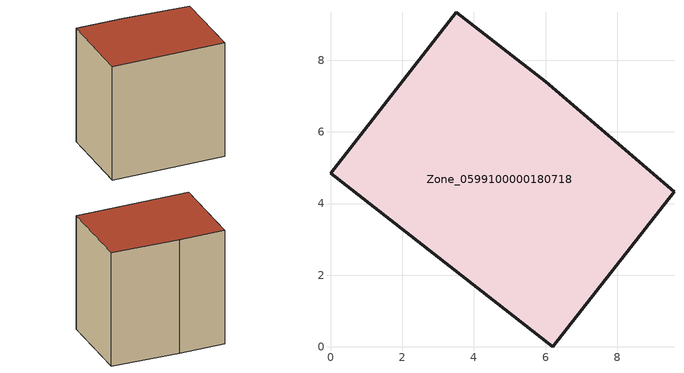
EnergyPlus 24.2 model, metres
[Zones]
Zone_0599100000180718
 floor ground (C_G): 9.59,4.33 6.21,0 0,4.84 3.52,9.34 6,7.39 z3.16
 wall outside (C_F): 6,7.39 3.52,9.34 0,4.84 6.21,0 9.59,4.33 6,7.39 z3.16:11.39
 roof outside (C_R): 6.21,0 9.59,4.33 6,7.39 3.52,9.34 0,4.84 z11.39
[BUILDING]
Pand.0599100000180718: North Axis=0; Terrain=City; Loads Convergence Tolerance Value=0.04; Temperature Convergence Tolerance Value=0.4; Solar Distribution=FullExterior; Maximum Number of Warmup Days=25; Minimum Number of Warmup Days=1
[Site:Location]
Rotterdam.The.Hague.AP_ZH_NLD Design_Conditions: Latitude=51.96; Longitude=4.45; Time Zone=1; Elevation=-4.5
[SITE:GROUNDTEMPERATURE:BUILDINGSURFACE]
18, 18, 18, 18, 18, 18, 18, 18, 18, 18, 18, 18
[MATERIAL] Thermal Absorptance=0.9; Solar Absorptance=0.7; Visible Absorptance=0.7
Name | Roughness | Thickness | Conductivity | Density | Specific Heat
G.TC.1946-1964 | MediumSmooth | 0.15 | 1 | 540 | 1210
F.TC.1946-1964 | Rough | 0.3 | 0.857143 | 1920 | 840
R.TC.1946-1964 | MediumRough | 0.2 | 0.235294 | 1500 | 1000
[CONSTRUCTION]
C_G: G.TC.1946-1964
C_F: F.TC.1946-1964
C_R: R.TC.1946-1964
[ZONE]
Zone_0599100000180718: Type=1; Multiplier=1; Ceiling Height=Autocalculate; Volume=Autocalculate; Floor Area=autocalculate; Part of Total Floor Area=Yes
[ZONEINFILTRATION:DESIGNFLOWRATE]
Infil_Zone_0599100000180718: Zone or ZoneList or Space or SpaceList=Zone_0599100000180718; Schedule=AlwaysOn; Design Flow Rate Calculation Method=Flow/Area; Flow Rate per Floor Area=0.003; Constant Term Coefficient=1; Temperature Term Coefficient=0; Velocity Term Coefficient=0; Velocity Squared Term Coefficient=0
[HVACTEMPLATE:ZONE:IDEALLOADSAIRSYSTEM]
Zone_0599100000180718: Maximum Heating Supply Air Temperature=50; Minimum Cooling Supply Air Temperature=13; Maximum Heating Supply Air Humidity Ratio=0.0156; Minimum Cooling Supply Air Humidity Ratio=0.0077; Heating Limit=NoLimit; Cooling Limit=NoLimit; Dehumidification Control Type=ConstantSensibleHeatRatio; Cooling Sensible Heat Ratio=0.7; Dehumidification Setpoint=60; Humidification Control Type=None; Humidification Setpoint=30; Outdoor Air Method=None; Outdoor Air Flow Rate per Person=0.00944; Outdoor Air Flow Rate per Zone Floor Area=0; Outdoor Air Flow Rate per Zone=0; Demand Controlled Ventilation Type=None; Outdoor Air Economizer Type=NoEconomizer; Heat Recovery Type=None; Sensible Heat Recovery Effectiveness=0.7; Latent Heat Recovery Effectiveness=0.65
[ZONECONTROL:THERMOSTAT]
ThermostatControl_Zone_0599100000180718: Zone or ZoneList=Zone_0599100000180718; Control Type Schedule=DualSetpointControlType; Control 1=Thermostat_Zone_0599100000180718; Temperature Difference Between Cutout And Setpoint=0
[THERMOSTATSETPOINT:DUALSETPOINT]
Thermostat_Zone_0599100000180718: Heating Setpoint Temperature Schedule=HeatingSetpoint_Zone_0599100000180718; Cooling Setpoint Temperature Schedule=CoolingSetpoint_Zone_0599100000180718
[SCHEDULE:COMPACT]
HeatingSetpoint_Zone_0599100000180718: Through: 12/31, For: AllDays, Until: 24:00, 21
CoolingSetpoint_Zone_0599100000180718: Through: 12/31, For: AllDays, Until: 24:00, 24
DualSetpointControlType: Through: 12/31, For: AllDays, Until: 24:00, 4
AlwaysOn: Through: 12/31, For: AllDays, Until: 24:00, 1
